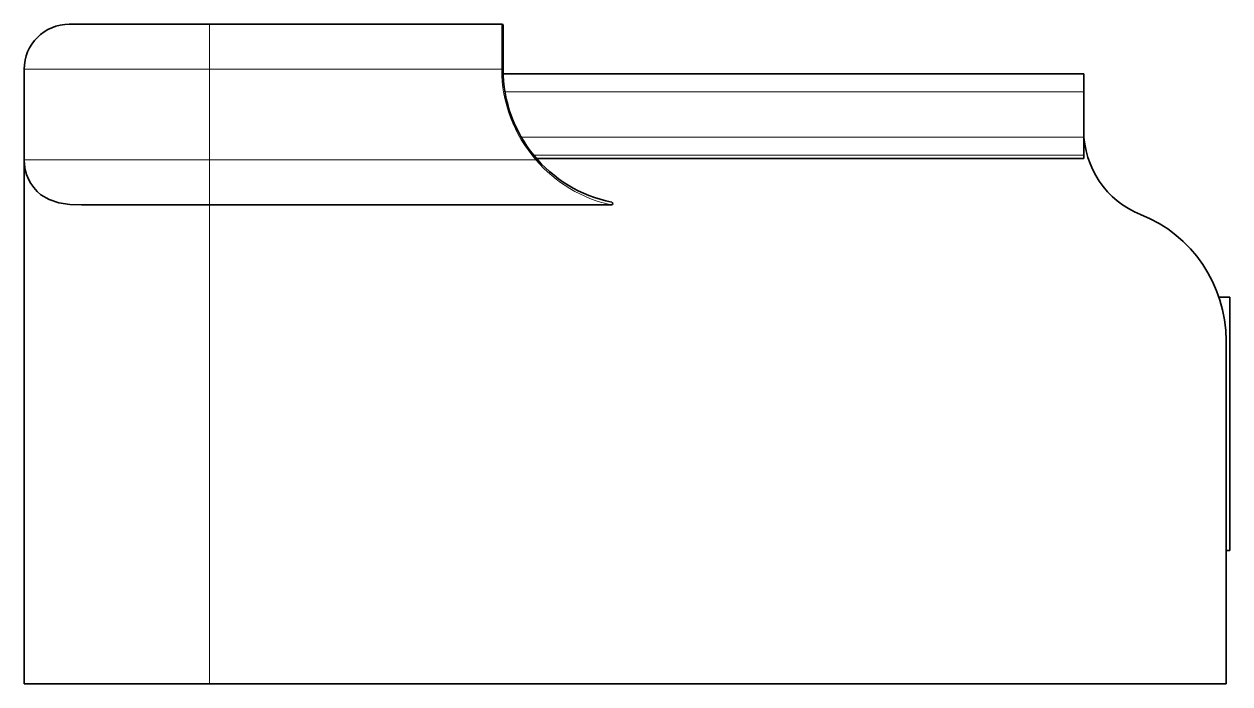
# Model space of a CAD drawing. Extents: x 415 to 970, y 249 to 591.
# Drawn here: x 548.9 to 575.59, y 330.02 to 344.62 of the extents above; entities that cross this region are included whole.
import ezdxf

# ---------------------------------------------------------------- set-up
doc = ezdxf.new("R2010")
doc.units = 0

msp = doc.modelspace()

# ---------------------------------------------------------------- linework, layer by layer
at = {"color": 7, "lineweight": 35, "ltscale": 0.077499}
msp.add_line((553.003, 344.624), (549.903, 344.624), dxfattribs=at)
at = {"color": 7, "lineweight": 13, "ltscale": 0.025}
for p, q in [((553.003, 344.624), (553.003, 343.624)), ((559.473, 343.624), (559.473, 344.624)), ((553.003, 340.624), (553.003, 341.624))]:
    msp.add_line(p, q, dxfattribs=at)
at = {"color": 7, "lineweight": 35, "ltscale": 0.161751}
msp.add_line((559.473, 344.624), (553.003, 344.624), dxfattribs=at)
at = {"color": 7, "lineweight": 35, "ltscale": 0.02425}
msp.add_line((559.503, 343.624), (559.503, 344.594), dxfattribs=at)
at = {"color": 7, "lineweight": 35, "ltscale": 0.05}
msp.add_line((548.903, 343.624), (548.903, 341.624), dxfattribs=at)
at = {"color": 7, "lineweight": 13, "ltscale": 0.102499}
for p, q in [((553.003, 343.624), (548.903, 343.624)), ((553.003, 341.624), (548.903, 341.624))]:
    msp.add_line(p, q, dxfattribs=at)
at = {"color": 7, "lineweight": 13, "ltscale": 0.05}
msp.add_line((553.003, 343.624), (553.003, 341.624), dxfattribs=at)
at = {"color": 7, "lineweight": 13, "ltscale": 0.161751}
msp.add_line((559.473, 343.624), (553.003, 343.624), dxfattribs=at)
at = {"color": 7, "lineweight": 13, "ltscale": 0.000749207}
msp.add_line((559.473, 343.624), (559.503, 343.624), dxfattribs=at)
at = {"color": 7, "lineweight": 35, "ltscale": 0.321208}
msp.add_line((572.353, 343.524), (559.505, 343.524), dxfattribs=at)
at = {"color": 7, "lineweight": 35, "ltscale": 0.01}
msp.add_line((572.353, 343.124), (572.353, 343.524), dxfattribs=at)
at = {"color": 7, "lineweight": 13, "ltscale": 0.320201}
msp.add_line((572.353, 343.124), (559.545, 343.124), dxfattribs=at)
at = {"color": 7, "lineweight": 35, "ltscale": 0.025}
msp.add_line((572.353, 342.124), (572.353, 343.124), dxfattribs=at)
at = {"color": 7, "lineweight": 13, "ltscale": 0.311203}
msp.add_line((572.353, 342.124), (559.905, 342.124), dxfattribs=at)
at = {"color": 7, "lineweight": 35, "ltscale": 0.010001}
msp.add_line((572.353, 341.724), (572.353, 342.124), dxfattribs=at)
at = {"color": 7, "lineweight": 35, "ltscale": 0.29}
msp.add_line((548.903, 341.624), (548.903, 330.024), dxfattribs=at)
at = {"color": 7, "lineweight": 13, "ltscale": 0.180597}
msp.add_line((560.227, 341.624), (553.003, 341.624), dxfattribs=at)
at = {"color": 7, "lineweight": 13, "ltscale": 0.304291}
msp.add_line((572.353, 341.724), (560.182, 341.724), dxfattribs=at)
at = {"color": 7, "lineweight": 13, "ltscale": 0.000749294}
msp.add_line((560.25, 341.644), (560.227, 341.624), dxfattribs=at)
at = {"color": 7, "lineweight": 35, "ltscale": 0.302675}
msp.add_line((560.246, 341.648), (572.353, 341.648), dxfattribs=at)
at = {"color": 7, "lineweight": 35, "ltscale": 0.00191}
msp.add_line((572.353, 341.648), (572.353, 341.724), dxfattribs=at)
at = {"color": 7, "lineweight": 35, "ltscale": 0.070724}
msp.add_line((553.003, 340.624), (550.174, 340.624), dxfattribs=at)
at = {"color": 7, "lineweight": 13, "ltscale": 0.265}
msp.add_line((553.003, 340.624), (553.003, 330.024), dxfattribs=at)
at = {"color": 7, "lineweight": 35, "ltscale": 0.222501}
msp.add_line((561.903, 340.624), (553.003, 340.624), dxfattribs=at)
at = {"color": 7, "lineweight": 35, "ltscale": 0.006015}
msp.add_line((575.347, 338.579), (575.588, 338.579), dxfattribs=at)
at = {"color": 7, "lineweight": 35, "ltscale": 0.07}
for p, q in [((575.588, 335.779), (575.588, 338.579)), ((575.588, 332.979), (575.588, 335.779))]:
    msp.add_line(p, q, dxfattribs=at)
at = {"color": 7, "lineweight": 35, "ltscale": 0.19}
msp.add_line((575.503, 330.024), (575.503, 337.624), dxfattribs=at)
at = {"color": 7, "lineweight": 35, "ltscale": 0.002113}
msp.add_line((575.503, 332.979), (575.588, 332.979), dxfattribs=at)
at = {"color": 7, "lineweight": 35, "ltscale": 0.102499}
msp.add_line((548.903, 330.024), (553.003, 330.024), dxfattribs=at)
at = {"color": 7, "lineweight": 35}
msp.add_line((553.003, 330.024), (575.503, 330.024), dxfattribs=at)
msp.add_lwpolyline([(550.174, 340.624), (549.912, 340.635), (549.669, 340.671), (549.454, 340.74), (549.272, 340.848)], dxfattribs=at)
for centre, radius, start, end in [((549.903, 343.624), 1, 90, 180), ((559.473, 344.594), 0.03, 0, 90), ((562.503, 343.624), 3, 180, 258.5788), ((574.353, 342.269), 2, 180, 248.2844), ((549.903, 341.624), 1, 180, 230.8796), ((561.903, 340.654), 0.03, 270, 78.5788), ((572.503, 337.624), 3, 0, 68.2844)]:
    msp.add_arc(centre, radius, start, end, dxfattribs=at)
at = {"color": 7, "lineweight": 13}
for centre, radius, start, end in [((562.503, 343.624), 3.03, 180, 221.3049), ((562.524, 343.567), 3.009, 220.2253, 258.0794)]:
    msp.add_arc(centre, radius, start, end, dxfattribs=at)

doc.saveas('drawing.dxf')
